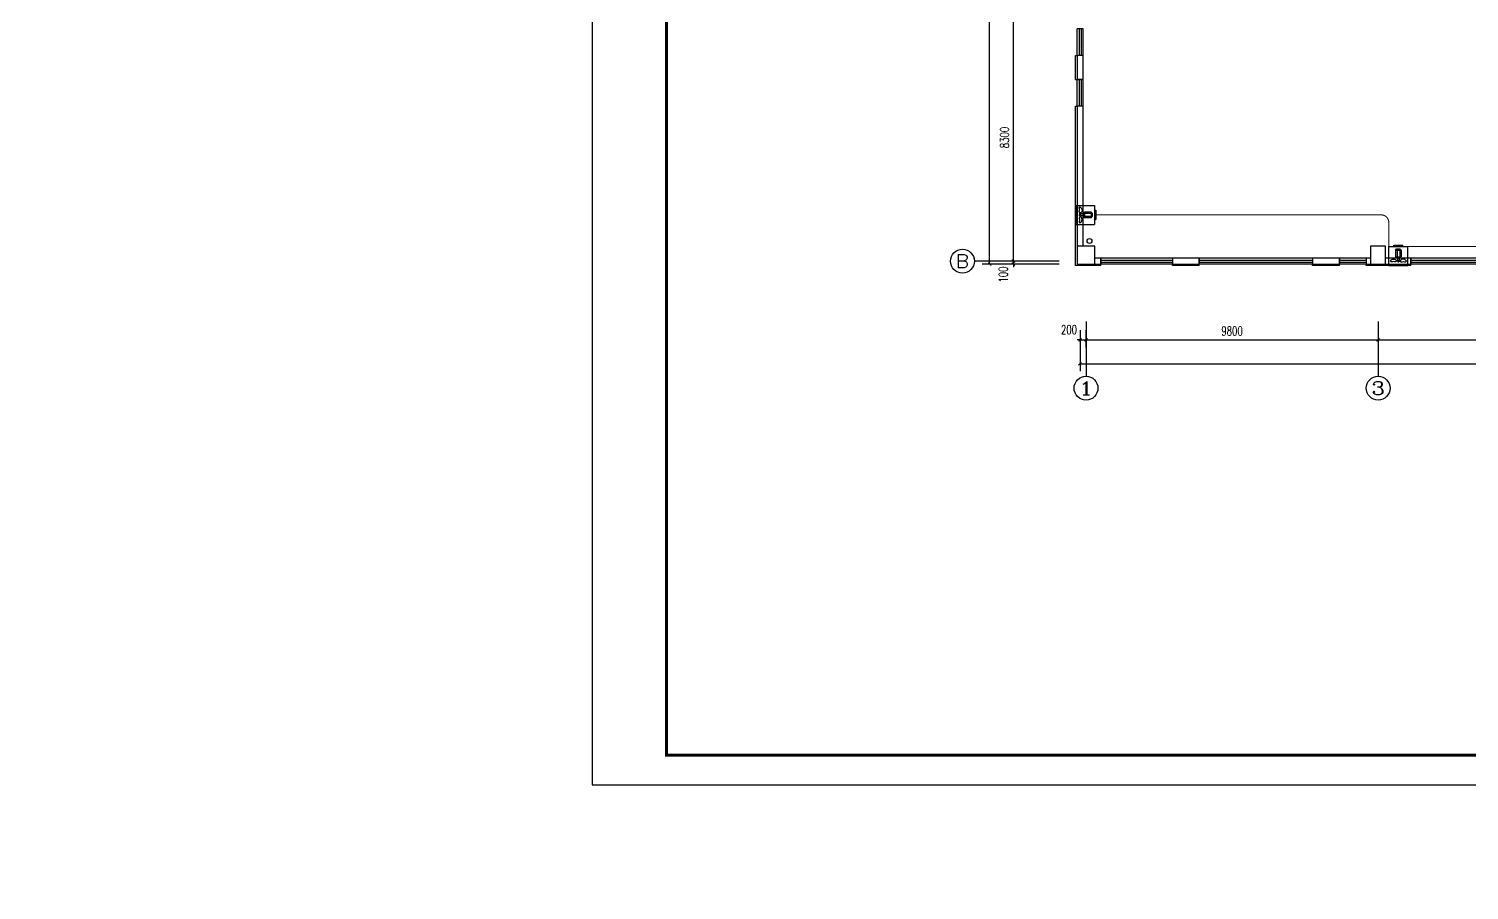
# Model space of a CAD drawing. Extents: x 2166032 to 5302137, y 581493 to 2416206.
# Drawn here: x 2295075 to 2343399, y 970586 to 999504 of the extents above; entities that cross this region are included whole.
import ezdxf
from ezdxf.enums import TextEntityAlignment as Align

# ---------------------------------------------------------------- set-up
doc = ezdxf.new("R2010")
doc.units = 0
doc.header["$LTSCALE"] = 1000
doc.header["$MEASUREMENT"] = 0
for name, color, linetype in [('AXIS', 3, 'Continuous'), ('AXIS_TEXT', 7, 'Continuous'), ('COLUMN', 2, 'Continuous'), ('PUB_TITLE', 137, 'Continuous'), ('SURFACE', 8, 'Continuous'), ('WALL', 8, 'Continuous'), ('WINDOW', 8, 'Continuous'), ('WIRE-照明', 1, 'Continuous'), ('屋面', 151, 'Continuous'), ('消防', 7, 'Continuous'), ('风机盘管', 7, 'Continuous')]:
    doc.layers.add(name, color=color, linetype=linetype)
doc.styles.add('_TCH_AXIS', font='complex_.ttf')
doc.styles.add('COMPLEX', font='complex_.ttf')
doc.styles.add('DIM_FONT', font='simplex_.ttf', dxfattribs={"width": 0.7})
doc.styles.add('HZ', font='！tssdeng.shx', dxfattribs={"bigfont": '！tssdchn.shx'})
doc.dimstyles.new('DIMN', dxfattribs={"dimtxt": 300, "dimasz": 100, "dimexe": 250, "dimexo": 300, "dimgap": 150, "dimtad": 1, "dimdec": 0, "dimzin": 0, "dimdsep": 46, "dimtxsty": 'DIM_FONT', "dimblk": 'ARCHTICK', "dimcen": 0.09, "dimclrt": 7, "dimazin": 2, "dimtfac": 1, "dimtdec": 0, "dimtix": 1, "dimtmove": 2, "dimatfit": 3, "dimldrblk": 'ARCHTICK', "dimfxl": 1, "dimtolj": 1, "dimtzin": 0, "dimarcsym": 0})

# ---------------------------------------------------------------- blocks, each defined once
blk = doc.blocks.new('$SB61_1')
for p, q in [((-344, 91), (-380, 54)), ((-380, 54), (-380, -52)), ((-344, 91), (-134, 91)), ((-344, 91), (-344, -89)), ((-344, 43), (-134, 43)), ((-93, 50), (-134, 91)), ((-134, 91), (-134, -89)), ((-93, 50), (-93, -47)), ((-93, 32), (-10, 32)), ((-10, 66), (-10, -64)), ((-10, 66), (10, 66)), ((10, 16), (10, 66)), ((-344, -89), (-380, -52)), ((-344, -45), (-134, -45)), ((-344, -89), (-134, -89)), ((-93, -47), (-134, -89)), ((-93, -27), (-10, -27)), ((-10, -64), (10, -64)), ((10, -16), (10, -64))]:
    blk.add_line(p, q)
for points in [[(27, 198, 0.411372), (11, 254, 0.494273), (-35, 83, 0.741953), (33, 105, 0.098181), (27, 124, -0.171786), (27, 198)], [(31, -198, -0.313475), (12, -256, -0.472676), (-35, -80, -0.748081), (34, -102, -0.098181), (28, -121, 0.171786), (28, -196)]]:
    blk.add_lwpolyline(points, format="xyb")
blk.add_lwpolyline([(10, 16), (34, 16), (34, -16), (10, -16)], close=True)
for tag, p, height, style, width, flags in [('UNIT', (0, 0), 0.001, 'HZ', 0.7, 1), ('WHAT', (0, 0), 0.001, 'HZ', 0.7, 1), ('SPEC', (0, 0), 0.001, 'HZ', 0.7, 1), ('YSIZE', (34, -16), 0.15, 'DIM_FONT', 0.8, 9), ('XSIZE', (34, -16), 0.15, 'DIM_FONT', 0.8, 9)]:
    blk.add_attdef(tag, p, '', height=height, dxfattribs=dict(style=style, width=width, flags=flags))
blk = doc.blocks.new('A$C54D307B5')
at = {"layer": '消防'}
for p, q in [((0, -300), (0, 300)), ((0, 300), (640, 300)), ((165, 345), (475, 345)), ((165, 300), (165, 345)), ((475, 300), (475, 345)), ((640, -300), (640, 300)), ((0, -340), (0, -300)), ((0, -300), (640, -300)), ((0, -340), (640, -340)), ((640, -340), (640, -300))]:
    blk.add_line(p, q, dxfattribs=at)
at = {"layer": '风机盘管', "xscale": -1.057367996545509, "yscale": 1.057367996545509, "zscale": 1.0573679886336, "rotation": 90}
blk.add_blockref('$SB61_1', (321, -183), dxfattribs=at)
blk = doc.blocks.new('_ArchTick')
at = {"color": 0, "linetype": 'ByBlock', "const_width": 0.4}
blk.add_lwpolyline([(-0.5, -0.5), (0.5, 0.5)], dxfattribs=at)
blk = doc.blocks.new('*D2465')
at = {"layer": 'AXIS', "color": 0, "lineweight": -2}
for p, q in [((2329643, 991704), (2327861, 991704)), ((2328111, 991704), (2328111, 991804)), ((2328111, 991604), (2328111, 991704)), ((2329643, 991604), (2327861, 991604)), ((2328111, 991604), (2328111, 991504))]:
    blk.add_line(p, q, dxfattribs=at)
at = {"layer": 'Defpoints', "color": 0}
for p in [(2328111, 991704), (2329943, 991704), (2329943, 991604)]:
    blk.add_point(p, dxfattribs=at)
at = {"layer": 'AXIS', "color": 0, "lineweight": -2, "xscale": 100, "yscale": 100, "zscale": 100}
for p, rotation in [((2328111, 991704), 270), ((2328111, 991604), 90)]:
    blk.add_blockref('_ArchTick', p, dxfattribs=dict(at, rotation=rotation))
at = {"layer": 'AXIS', "color": 7, "insert": (2327766, 991254), "char_height": 300, "attachment_point": 5, "rotation": 90, "style": 'DIM_FONT'}
blk.add_mtext('\\A1;100', dxfattribs=at)
blk = doc.blocks.new('*D2466')
at = {"layer": 'AXIS', "color": 0, "lineweight": -2}
for p, q in [((2329643, 1000004), (2327861, 1000004)), ((2328111, 991704), (2328111, 1000004)), ((2329643, 991704), (2327861, 991704))]:
    blk.add_line(p, q, dxfattribs=at)
at = {"layer": 'Defpoints', "color": 0}
for p in [(2328111, 1000004), (2329943, 1000004), (2329943, 991704)]:
    blk.add_point(p, dxfattribs=at)
at = {"layer": 'AXIS', "color": 0, "lineweight": -2, "xscale": 100, "yscale": 100, "zscale": 100}
for p, rotation in [((2328111, 1000004), 90), ((2328111, 991704), 270)]:
    blk.add_blockref('_ArchTick', p, dxfattribs=dict(at, rotation=rotation))
at = {"layer": 'AXIS', "color": 7, "insert": (2327810, 995854), "char_height": 300, "attachment_point": 5, "rotation": 90, "style": 'DIM_FONT'}
blk.add_mtext('\\A1;8300', dxfattribs=at)
blk = doc.blocks.new('*D2472')
at = {"layer": 'AXIS', "color": 0, "lineweight": -2}
for p, q in [((2329343, 1015304), (2327061, 1015304)), ((2327311, 991604), (2327311, 1015304)), ((2329343, 991604), (2327061, 991604))]:
    blk.add_line(p, q, dxfattribs=at)
at = {"layer": 'Defpoints', "color": 0}
for p in [(2327311, 1015304), (2329643, 1015304), (2329643, 991604)]:
    blk.add_point(p, dxfattribs=at)
at = {"layer": 'AXIS', "color": 0, "lineweight": -2, "xscale": 100, "yscale": 100, "zscale": 100}
for p, rotation in [((2327311, 1015304), 90), ((2327311, 991604), 270)]:
    blk.add_blockref('_ArchTick', p, dxfattribs=dict(at, rotation=rotation))
at = {"layer": 'AXIS', "color": 7, "insert": (2327010, 1003454), "char_height": 300, "attachment_point": 5, "rotation": 90, "style": 'DIM_FONT'}
blk.add_mtext('\\A1;23700', dxfattribs=at)
blk = doc.blocks.new('*D2486')
at = {"layer": 'AXIS', "color": 0, "lineweight": -2}
for p, q in [((2330343, 989392), (2330343, 988809)), ((2330543, 989392), (2330543, 988809)), ((2330343, 989059), (2330243, 989059)), ((2330343, 989059), (2330543, 989059)), ((2330543, 989059), (2330643, 989059))]:
    blk.add_line(p, q, dxfattribs=at)
at = {"layer": 'Defpoints', "color": 0}
for p in [(2330343, 989692), (2330543, 989692), (2330543, 989059)]:
    blk.add_point(p, dxfattribs=at)
at = {"layer": 'AXIS', "color": 0, "lineweight": -2, "xscale": 100, "yscale": 100, "zscale": 100}
blk.add_blockref('_ArchTick', (2330343, 989059), dxfattribs=at)
at = {"layer": 'AXIS', "color": 0, "lineweight": -2, "xscale": 100, "yscale": 100, "zscale": 100, "rotation": 180}
blk.add_blockref('_ArchTick', (2330543, 989059), dxfattribs=at)
at = {"layer": 'AXIS', "color": 7, "insert": (2329973, 989404), "char_height": 300, "attachment_point": 5, "style": 'DIM_FONT'}
blk.add_mtext('\\A1;200', dxfattribs=at)
blk = doc.blocks.new('*D2487')
at = {"layer": 'AXIS', "color": 0, "lineweight": -2}
for p, q in [((2330543, 989392), (2330543, 988809)), ((2340343, 989392), (2340343, 988809)), ((2330543, 989059), (2340343, 989059))]:
    blk.add_line(p, q, dxfattribs=at)
at = {"layer": 'Defpoints', "color": 0}
for p in [(2330543, 989692), (2340343, 989692), (2340343, 989059)]:
    blk.add_point(p, dxfattribs=at)
at = {"layer": 'AXIS', "color": 0, "lineweight": -2, "xscale": 100, "yscale": 100, "zscale": 100, "rotation": 180}
blk.add_blockref('_ArchTick', (2330543, 989059), dxfattribs=at)
at = {"layer": 'AXIS', "color": 0, "lineweight": -2, "xscale": 100, "yscale": 100, "zscale": 100}
blk.add_blockref('_ArchTick', (2340343, 989059), dxfattribs=at)
at = {"layer": 'AXIS', "color": 7, "insert": (2335443, 989360), "char_height": 300, "attachment_point": 5, "style": 'DIM_FONT'}
blk.add_mtext('\\A1;9800', dxfattribs=at)
blk = doc.blocks.new('*D2488')
at = {"layer": 'AXIS', "color": 0, "lineweight": -2}
for p, q in [((2340343, 989392), (2340343, 988809)), ((2348743, 989392), (2348743, 988809)), ((2340343, 989059), (2348743, 989059))]:
    blk.add_line(p, q, dxfattribs=at)
at = {"layer": 'Defpoints', "color": 0}
for p in [(2340343, 989692), (2348743, 989692), (2348743, 989059)]:
    blk.add_point(p, dxfattribs=at)
at = {"layer": 'AXIS', "color": 0, "lineweight": -2, "xscale": 100, "yscale": 100, "zscale": 100, "rotation": 180}
blk.add_blockref('_ArchTick', (2340343, 989059), dxfattribs=at)
at = {"layer": 'AXIS', "color": 0, "lineweight": -2, "xscale": 100, "yscale": 100, "zscale": 100}
blk.add_blockref('_ArchTick', (2348743, 989059), dxfattribs=at)
at = {"layer": 'AXIS', "color": 7, "insert": (2344543, 989363), "char_height": 300, "attachment_point": 5, "style": 'DIM_FONT'}
blk.add_mtext('\\A1;8400', dxfattribs=at)
blk = doc.blocks.new('*D2501')
at = {"layer": 'AXIS', "color": 0, "lineweight": -2}
for p, q in [((2330343, 989092), (2330343, 988009)), ((2401843, 989092), (2401843, 988009)), ((2330343, 988259), (2401843, 988259))]:
    blk.add_line(p, q, dxfattribs=at)
at = {"layer": 'Defpoints', "color": 0}
for p in [(2330343, 989392), (2401843, 989392), (2401843, 988259)]:
    blk.add_point(p, dxfattribs=at)
at = {"layer": 'AXIS', "color": 0, "lineweight": -2, "xscale": 100, "yscale": 100, "zscale": 100, "rotation": 180}
blk.add_blockref('_ArchTick', (2330343, 988259), dxfattribs=at)
at = {"layer": 'AXIS', "color": 0, "lineweight": -2, "xscale": 100, "yscale": 100, "zscale": 100}
blk.add_blockref('_ArchTick', (2401843, 988259), dxfattribs=at)
at = {"layer": 'AXIS', "color": 7, "insert": (2366093, 988560), "char_height": 300, "attachment_point": 5, "style": 'DIM_FONT'}
blk.add_mtext('\\A1;71500', dxfattribs=at)
blk = doc.blocks.new('$TCHSYS$WIN2D')
for p, q in [((-0.5, 0.5), (0.5, 0.5)), ((-0.5, 0.5), (-0.5, -0.5)), ((0.5, 0.5), (0.5, -0.5)), ((0.5, 0.167), (-0.5, 0.167)), ((0.5, -0.167), (-0.5, -0.167)), ((-0.5, -0.5), (0.5, -0.5))]:
    blk.add_line(p, q)
blk = doc.blocks.new('_AXISO')
blk.add_circle((0, 0), 0.5)
at = {"layer": 'AXIS_TEXT', "style": 'COMPLEX', "width": 1.171875}
blk.add_attdef('A', text='', height=0.56, dxfattribs=at).set_placement((-0.25, -0.28), (0.25, -0.28), align=Align.FIT)

msp = doc.modelspace()

# ---------------------------------------------------------------- linework, layer by layer
msp.add_circle((2604640.5, 1020101.3), 438608.5)
at = {"layer": 'AXIS'}
for p, q in [((2329243.4, 991704.3), (2326797, 991704.3)), ((2330543.4, 989673.9), (2330543.4, 987839.2)), ((2340343.4, 989673.9), (2340343.4, 987839.2))]:
    msp.add_line(p, q, dxfattribs=at)
at = {"layer": 'COLUMN'}
for p, q in [((2330843.1, 992204.4), (2330243.1, 992204.4)), ((2330243.1, 992204.4), (2330243.1, 991604.4)), ((2330843.1, 991604.4), (2330843.1, 992204.4)), ((2340593.1, 992204.4), (2340093.1, 992204.4)), ((2340093.1, 992204.4), (2340093.1, 991604.3)), ((2340593.1, 991604.3), (2340593.1, 992204.4)), ((2330243.1, 991604.4), (2330843.1, 991604.4)), ((2340093.1, 991604.3), (2340593.1, 991604.3))]:
    msp.add_line(p, q, dxfattribs=at)
at = {"layer": 'PUB_TITLE'}
msp.add_lwpolyline([(2313973.2, 974119.6), (2419073.2, 974119.6), (2419073.2, 1033519.6), (2313973.2, 1033519.6)], close=True, dxfattribs=at)
at = {"layer": 'PUB_TITLE', "const_width": 100}
msp.add_lwpolyline([(2316473.2, 975119.6), (2418073.2, 975119.6), (2418073.2, 1032519.6), (2316473.2, 1032519.6)], close=True, dxfattribs=at)
at = {"layer": 'SURFACE'}
for p, q in [((2330193.4, 998604.3), (2330243.4, 998604.3)), ((2330193.4, 997804.1), (2330193.4, 998604.3)), ((2330193.4, 997804.1), (2330243.4, 997804.1)), ((2330193.4, 996904.1), (2330243.4, 996904.1)), ((2330193.4, 991554.3), (2330193.4, 996904.1)), ((2331043.4, 991554.3), (2330193.4, 991554.3)), ((2331043.4, 991554.3), (2331043.4, 991604.3)), ((2333443.4, 991554.3), (2333443.4, 991604.3)), ((2334343.3, 991554.3), (2333443.4, 991554.3)), ((2334343.3, 991554.3), (2334343.3, 991604.3)), ((2338143.3, 991554.3), (2338143.3, 991604.3)), ((2339043.1, 991554.3), (2338143.3, 991554.3)), ((2339043.1, 991554.3), (2339043.1, 991604.3)), ((2339943.1, 991554.3), (2339943.1, 991604.3)), ((2340343.1, 991554.3), (2339943.1, 991554.3)), ((2341443.1, 991554.3), (2340343.1, 991554.3)), ((2341443.1, 991554.3), (2341443.1, 991604.3))]:
    msp.add_line(p, q, dxfattribs=at)
at = {"layer": 'WALL'}
for p, q in [((2330443.4, 998604.3), (2330243.4, 998604.3)), ((2330243.4, 998604.3), (2330243.4, 997804.1)), ((2330443.4, 997804.1), (2330443.4, 998604.3)), ((2330243.4, 997804.1), (2330443.4, 997804.1)), ((2330443.4, 996904.1), (2330243.4, 996904.1)), ((2330243.4, 996904.1), (2330243.4, 992204.4)), ((2330443.4, 992204.4), (2330443.4, 996904.1)), ((2331043.4, 991804.3), (2330843.1, 991804.3)), ((2331043.4, 991604.3), (2331043.4, 991804.3)), ((2334343.3, 991804.3), (2333443.4, 991804.3)), ((2333443.4, 991804.3), (2333443.4, 991604.3)), ((2334343.3, 991604.3), (2334343.3, 991804.3)), ((2339043.1, 991804.3), (2338143.3, 991804.3)), ((2338143.3, 991804.3), (2338143.3, 991604.3)), ((2339043.1, 991604.3), (2339043.1, 991804.3)), ((2340093.1, 991804.3), (2339943.1, 991804.3)), ((2339943.1, 991804.3), (2339943.1, 991604.3)), ((2341443.1, 991804.3), (2340593.1, 991804.3)), ((2341443.1, 991604.3), (2341443.1, 991804.3)), ((2330243.4, 991604.4), (2330243.4, 991604.3)), ((2330243.4, 991604.3), (2331043.4, 991604.3)), ((2333443.4, 991604.3), (2334343.3, 991604.3)), ((2338143.3, 991604.3), (2339043.1, 991604.3)), ((2339943.1, 991604.3), (2340093.1, 991604.3)), ((2340593.1, 991604.3), (2341443.1, 991604.3))]:
    msp.add_line(p, q, dxfattribs=at)
at = {"layer": 'WIRE-照明', "linetype": 'Continuous', "const_width": 35}
msp.add_lwpolyline([(2340701.9, 992194), (2340701.9, 993005.9, 0.4142136), (2340451.9, 993255.9), (2330833.1, 993255.9)], format="xyb", dxfattribs=at)
msp.add_lwpolyline([(2341341.9, 992194), (2356148, 992194)], dxfattribs=at)
at = {"layer": '屋面', "color": 6}
msp.add_circle((2330660.3, 992380.8), 80, dxfattribs=at)

# ---------------------------------------------------------------- block references
at = {"rotation": 270}
msp.add_blockref('A$C54D307B5', (2330533.4, 993575.9), dxfattribs=at)
msp.add_blockref('A$C54D307B5', (2340701.9, 991894.3))
at = {"layer": 'AXIS'}
ref = msp.add_blockref('_AXISO', (2326397, 991704.3), dxfattribs=dict(at, xscale=800, yscale=800, zscale=800))
ref.add_attrib('A', 'B', dxfattribs={"layer": 'AXIS_TEXT', "height": 452.5, "style": '_TCH_AXIS', "width": 0.95528}).set_placement((2326170.8, 991478), (2326623.3, 991478), align=Align.FIT)
ref = msp.add_blockref('_AXISO', (2330543.4, 987439.2), dxfattribs=dict(at, xscale=800, yscale=800, zscale=800))
ref.add_attrib('A', '1', dxfattribs={"layer": 'AXIS_TEXT', "height": 452.5, "style": '_TCH_AXIS', "width": 1.388087}).set_placement((2330317.1, 987213), (2330769.6, 987213), align=Align.FIT)
ref = msp.add_blockref('_AXISO', (2340343.4, 987439.2), dxfattribs=dict(at, xscale=800, yscale=800, zscale=800))
ref.add_attrib('A', '3', dxfattribs={"layer": 'AXIS_TEXT', "height": 452.5, "style": '_TCH_AXIS', "width": 1.049113}).set_placement((2340117.1, 987213), (2340569.6, 987213), align=Align.FIT)
at = {"layer": 'WINDOW', "yscale": -200}
for p, xscale, zscale, rotation in [((2330343.4, 999054.3), 900, 900, 90.00000000007714), ((2330343.4, 997354.1), 900, 900, 90.00000000007714), ((2332243.4, 991704.3), 2400, 2400, 180.000000000047), ((2336243.3, 991704.3), 3800, 3800, 180.000000000047), ((2339493.1, 991704.3), 900, 900, 180.000000000047), ((2342643.1, 991704.3), 2400, 2400, 180.0000000000468)]:
    msp.add_blockref('$TCHSYS$WIN2D', p, dxfattribs=dict(at, xscale=xscale, zscale=zscale, rotation=rotation))

# ---------------------------------------------------------------- dimensions: what is measured, and where the dimension line sits
at = {"layer": 'AXIS'}
for p1, p2, distance, picture, middle in [((2329643.4, 991604.3), (2329643.4, 1015304.3), 2332.3, '*D2472', (2327009.7, 1003454.3)), ((2329943.4, 991704.3), (2329943.4, 1000004.3), 1832.3, '*D2466', (2327809.7, 995854.3)), ((2330343.4, 989392.1), (2401843.4, 989392.1), -1133.6, '*D2501', (2366093.4, 988559.9)), ((2330543.4, 989692.1), (2340343.4, 989692.1), -633.6, '*D2487', (2335443.4, 989359.9)), ((2340343.4, 989692.1), (2348743.4, 989692.1), -633.6, '*D2488', (2344543.4, 989363.4))]:
    dim = msp.add_aligned_dim(p1=p1, p2=p2, distance=distance, dimstyle='DIMN', dxfattribs=at)
    dim.commit()
    dim.dimension.update_dxf_attribs({"geometry": picture, "text_midpoint": middle})
for base, p1, p2, angle, picture, middle in [((2328111.1, 991704.3), (2329943.4, 991604.3), (2329943.4, 991704.3), 90, '*D2465', (2327766.1, 991254.3)), ((2330543.4, 989058.6), (2330343.4, 989692.1), (2330543.4, 989692.1), 0, '*D2486', (2329973.4, 989403.6))]:
    dim = msp.add_linear_dim(base=base, p1=p1, p2=p2, angle=angle, dimstyle='DIMN', dxfattribs=at)
    dim.commit()
    dim.dimension.update_dxf_attribs({"geometry": picture, "text_midpoint": middle, "dimtype": 161})

doc.saveas('drawing.dxf')
